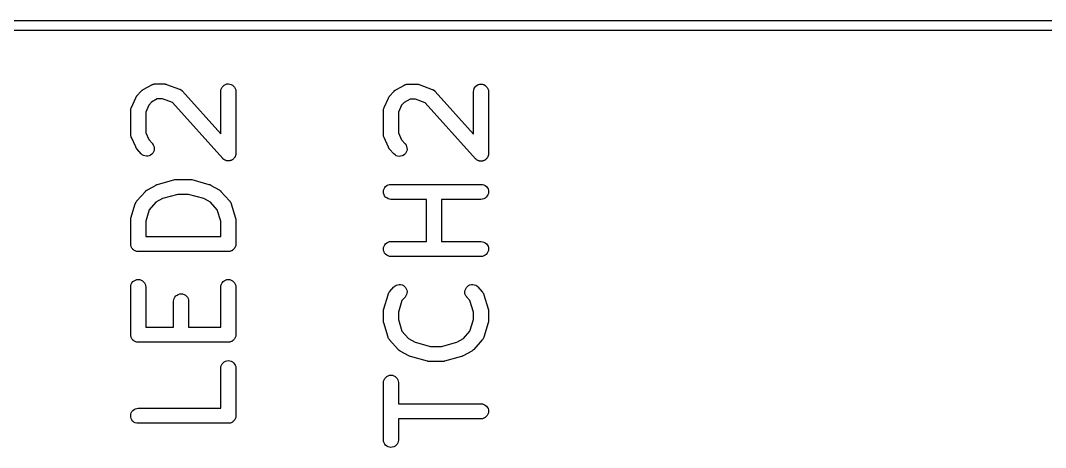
# Model space of a CAD drawing. Extents: x 195.1 to 235.6, y -143.1 to -103.
# Drawn here: x 205.38 to 215.62, y -107.21 to -102.95 of the extents above; entities that cross this region are included whole.
import ezdxf

# ---------------------------------------------------------------- set-up
doc = ezdxf.new("R2010")
doc.units = 0
doc.layers.add('BLACK', color=7, linetype='CONTINUOUS')

msp = doc.modelspace()

# ---------------------------------------------------------------- linework, layer by layer
at = {"layer": 'BLACK', "linetype": 'CONTINUOUS'}
for p, q in [((195.502, -102.95), (235.498, -102.95)), ((235.45, -103.05), (195.55, -103.05)), ((206.603, -103.642), (206.606, -103.639)), ((206.606, -103.639), (206.692, -103.592)), ((206.692, -103.592), (206.693, -103.591)), ((206.693, -103.591), (206.697, -103.59)), ((206.697, -103.59), (206.7, -103.588)), ((206.7, -103.588), (206.703, -103.587)), ((206.703, -103.587), (206.707, -103.585)), ((206.707, -103.585), (206.71, -103.585)), ((206.71, -103.585), (206.714, -103.584)), ((206.714, -103.584), (206.717, -103.583)), ((206.717, -103.583), (206.721, -103.583)), ((206.721, -103.583), (206.725, -103.583)), ((206.725, -103.583), (206.729, -103.582)), ((206.729, -103.582), (206.814, -103.582)), ((206.814, -103.582), (206.815, -103.582)), ((206.815, -103.582), (206.821, -103.583)), ((206.821, -103.583), (206.826, -103.583)), ((206.826, -103.583), (206.828, -103.584)), ((206.828, -103.584), (206.83, -103.584)), ((206.83, -103.584), (206.835, -103.585)), ((206.835, -103.585), (206.84, -103.587)), ((206.84, -103.587), (206.969, -103.634)), ((206.969, -103.634), (206.97, -103.635)), ((206.97, -103.635), (206.973, -103.636)), ((206.973, -103.636), (206.975, -103.637)), ((206.975, -103.637), (206.979, -103.639)), ((206.979, -103.639), (206.983, -103.641)), ((207.384, -103.642), (207.388, -103.628)), ((207.388, -103.628), (207.395, -103.615)), ((207.395, -103.615), (207.405, -103.604)), ((207.405, -103.604), (207.416, -103.594)), ((207.416, -103.594), (207.429, -103.588)), ((207.429, -103.588), (207.443, -103.583)), ((207.443, -103.583), (207.458, -103.582)), ((207.458, -103.582), (207.472, -103.584)), ((207.472, -103.584), (207.486, -103.588)), ((207.486, -103.588), (207.499, -103.595)), ((207.499, -103.595), (207.51, -103.604)), ((207.51, -103.604), (207.52, -103.616)), ((207.52, -103.616), (207.526, -103.629)), ((207.526, -103.629), (207.531, -103.643)), ((209.131, -103.642), (209.217, -103.594)), ((209.217, -103.594), (209.218, -103.593)), ((209.218, -103.593), (209.222, -103.592)), ((209.222, -103.592), (209.225, -103.59)), ((209.225, -103.59), (209.228, -103.589)), ((209.228, -103.589), (209.232, -103.588)), ((209.232, -103.588), (209.235, -103.587)), ((209.235, -103.587), (209.239, -103.586)), ((209.239, -103.586), (209.242, -103.586)), ((209.242, -103.586), (209.246, -103.585)), ((209.246, -103.585), (209.25, -103.585)), ((209.25, -103.585), (209.254, -103.585)), ((209.254, -103.585), (209.339, -103.585)), ((209.339, -103.585), (209.34, -103.585)), ((209.34, -103.585), (209.346, -103.585)), ((209.346, -103.585), (209.351, -103.585)), ((209.351, -103.585), (209.353, -103.586)), ((209.353, -103.586), (209.355, -103.586)), ((209.355, -103.586), (209.36, -103.588)), ((209.36, -103.588), (209.365, -103.589)), ((209.365, -103.589), (209.494, -103.637)), ((209.494, -103.637), (209.495, -103.637)), ((209.495, -103.637), (209.498, -103.639)), ((209.498, -103.639), (209.5, -103.64)), ((209.909, -103.644), (209.913, -103.63)), ((209.913, -103.63), (209.92, -103.617)), ((209.92, -103.617), (209.93, -103.606)), ((209.93, -103.606), (209.941, -103.597)), ((209.941, -103.597), (209.954, -103.59)), ((209.954, -103.59), (209.968, -103.586)), ((209.968, -103.586), (209.983, -103.585)), ((209.983, -103.585), (209.997, -103.586)), ((209.997, -103.586), (210.011, -103.59)), ((210.011, -103.59), (210.024, -103.597)), ((210.024, -103.597), (210.035, -103.607)), ((210.035, -103.607), (210.045, -103.618)), ((210.045, -103.618), (210.051, -103.631)), ((210.051, -103.631), (210.056, -103.645)), ((206.489, -103.817), (206.532, -103.722)), ((206.532, -103.721), (206.534, -103.717)), ((206.532, -103.722), (206.532, -103.721)), ((206.534, -103.717), (206.536, -103.714)), ((206.536, -103.714), (206.538, -103.711)), ((206.538, -103.711), (206.54, -103.708)), ((206.54, -103.708), (206.542, -103.705)), ((206.542, -103.705), (206.544, -103.702)), ((206.544, -103.702), (206.587, -103.655)), ((206.587, -103.655), (206.588, -103.654)), ((206.588, -103.654), (206.591, -103.651)), ((206.591, -103.651), (206.594, -103.648)), ((206.594, -103.648), (206.597, -103.646)), ((206.597, -103.646), (206.599, -103.644)), ((206.599, -103.644), (206.603, -103.642)), ((206.748, -103.732), (206.69, -103.764)), ((206.801, -103.732), (206.748, -103.732)), ((206.899, -103.769), (206.801, -103.732)), ((206.983, -103.641), (206.985, -103.643)), ((206.985, -103.643), (206.988, -103.645)), ((206.988, -103.645), (206.991, -103.648)), ((206.991, -103.648), (206.995, -103.65)), ((206.995, -103.65), (206.996, -103.653)), ((206.996, -103.653), (206.999, -103.655)), ((206.999, -103.655), (207.382, -104.081)), ((207.382, -103.656), (207.384, -103.642)), ((207.382, -103.657), (207.382, -103.656)), ((207.382, -104.081), (207.382, -103.657)), ((207.531, -103.643), (207.532, -103.657)), ((207.532, -103.657), (207.532, -104.276)), ((209.014, -103.819), (209.057, -103.724)), ((209.057, -103.723), (209.059, -103.72)), ((209.057, -103.724), (209.057, -103.723)), ((209.059, -103.72), (209.061, -103.716)), ((209.061, -103.716), (209.063, -103.713)), ((209.063, -103.713), (209.064, -103.71)), ((209.064, -103.71), (209.067, -103.708)), ((209.067, -103.708), (209.069, -103.705)), ((209.069, -103.705), (209.112, -103.657)), ((209.112, -103.657), (209.113, -103.656)), ((209.113, -103.656), (209.116, -103.653)), ((209.116, -103.653), (209.119, -103.65)), ((209.119, -103.65), (209.122, -103.648)), ((209.122, -103.648), (209.124, -103.646)), ((209.124, -103.646), (209.128, -103.644)), ((209.128, -103.644), (209.131, -103.642)), ((209.273, -103.735), (209.215, -103.767)), ((209.326, -103.735), (209.273, -103.735)), ((209.424, -103.771), (209.326, -103.735)), ((209.5, -103.64), (209.504, -103.642)), ((209.504, -103.642), (209.508, -103.644)), ((209.508, -103.644), (209.51, -103.646)), ((209.51, -103.646), (209.513, -103.647)), ((209.513, -103.647), (209.516, -103.65)), ((209.516, -103.65), (209.52, -103.653)), ((209.52, -103.653), (209.521, -103.655)), ((209.521, -103.655), (209.524, -103.657)), ((209.524, -103.657), (209.907, -104.083)), ((209.907, -103.658), (209.909, -103.644)), ((209.907, -103.66), (209.907, -103.658)), ((209.907, -104.083), (209.907, -103.66)), ((210.056, -103.645), (210.057, -103.66)), ((210.057, -103.66), (210.057, -104.279)), ((206.482, -103.845), (206.483, -103.839)), ((206.483, -103.839), (206.484, -103.832)), ((206.484, -103.831), (206.486, -103.824)), ((206.484, -103.832), (206.484, -103.831)), ((206.484, -103.831), (206.484, -103.831)), ((206.486, -103.824), (206.488, -103.818)), ((206.488, -103.818), (206.489, -103.817)), ((206.489, -103.817), (206.489, -103.817)), ((206.664, -103.794), (206.632, -103.864)), ((206.69, -103.764), (206.664, -103.794)), ((207.401, -104.326), (206.899, -103.769)), ((209.007, -103.848), (209.008, -103.841)), ((209.008, -103.841), (209.009, -103.834)), ((209.009, -103.833), (209.011, -103.827)), ((209.009, -103.834), (209.009, -103.833)), ((209.009, -103.834), (209.009, -103.834)), ((209.011, -103.827), (209.013, -103.82)), ((209.013, -103.82), (209.014, -103.82)), ((209.014, -103.82), (209.014, -103.819)), ((209.189, -103.796), (209.157, -103.866)), ((209.215, -103.767), (209.189, -103.796)), ((209.926, -104.329), (209.424, -103.771)), ((206.482, -103.846), (206.482, -103.845)), ((206.482, -103.847), (206.482, -103.846)), ((206.482, -103.848), (206.482, -103.847)), ((206.482, -104.086), (206.482, -103.848)), ((206.632, -103.864), (206.632, -104.07)), ((209.007, -103.849), (209.007, -103.848)), ((209.007, -103.848), (209.007, -103.848)), ((209.007, -103.85), (209.007, -103.849)), ((209.007, -104.088), (209.007, -103.85)), ((209.157, -103.866), (209.157, -104.072)), ((206.482, -104.087), (206.482, -104.086)), ((206.482, -104.086), (206.482, -104.086)), ((206.483, -104.094), (206.482, -104.087)), ((206.484, -104.1), (206.483, -104.094)), ((206.484, -104.101), (206.484, -104.1)), ((206.484, -104.102), (206.484, -104.101)), ((206.486, -104.108), (206.484, -104.102)), ((206.488, -104.114), (206.486, -104.108)), ((206.488, -104.115), (206.488, -104.114)), ((206.488, -104.116), (206.488, -104.115)), ((206.489, -104.116), (206.488, -104.116)), ((206.532, -104.212), (206.489, -104.116)), ((206.632, -104.07), (206.664, -104.139)), ((206.664, -104.139), (206.699, -104.178)), ((209.007, -104.089), (209.007, -104.088)), ((209.008, -104.096), (209.007, -104.089)), ((209.007, -104.089), (209.007, -104.089)), ((209.009, -104.103), (209.008, -104.096)), ((209.009, -104.104), (209.009, -104.103)), ((209.009, -104.103), (209.009, -104.103)), ((209.011, -104.11), (209.009, -104.104)), ((209.013, -104.117), (209.011, -104.11)), ((209.013, -104.118), (209.013, -104.117)), ((209.013, -104.117), (209.013, -104.117)), ((209.014, -104.119), (209.013, -104.118)), ((209.057, -104.214), (209.014, -104.119)), ((209.157, -104.072), (209.189, -104.142)), ((209.189, -104.142), (209.224, -104.181)), ((206.533, -104.215), (206.532, -104.212)), ((206.535, -104.218), (206.533, -104.215)), ((206.537, -104.221), (206.535, -104.218)), ((206.539, -104.224), (206.537, -104.221)), ((206.541, -104.227), (206.539, -104.224)), ((206.544, -104.23), (206.541, -104.227)), ((206.544, -104.231), (206.544, -104.23)), ((206.587, -104.279), (206.544, -104.231)), ((206.699, -104.178), (206.699, -104.179)), ((206.699, -104.179), (206.708, -104.191)), ((206.708, -104.191), (206.714, -104.204)), ((206.715, -104.248), (206.71, -104.261)), ((206.714, -104.204), (206.717, -104.219)), ((206.718, -104.233), (206.715, -104.248)), ((206.717, -104.219), (206.718, -104.233)), ((209.058, -104.217), (209.057, -104.214)), ((209.06, -104.221), (209.058, -104.217)), ((209.062, -104.224), (209.06, -104.221)), ((209.064, -104.227), (209.062, -104.224)), ((209.066, -104.23), (209.064, -104.227)), ((209.069, -104.233), (209.066, -104.23)), ((209.069, -104.234), (209.069, -104.233)), ((209.112, -104.281), (209.069, -104.234)), ((209.224, -104.181), (209.224, -104.182)), ((209.224, -104.182), (209.233, -104.193)), ((209.233, -104.193), (209.239, -104.207)), ((209.24, -104.25), (209.235, -104.264)), ((209.239, -104.207), (209.242, -104.221)), ((209.243, -104.236), (209.24, -104.25)), ((209.242, -104.221), (209.243, -104.236)), ((206.598, -104.289), (206.587, -104.279)), ((206.61, -104.296), (206.598, -104.289)), ((206.624, -104.301), (206.61, -104.296)), ((206.639, -104.303), (206.624, -104.301)), ((206.653, -104.303), (206.639, -104.303)), ((206.668, -104.299), (206.653, -104.303)), ((206.681, -104.293), (206.668, -104.299)), ((206.693, -104.285), (206.681, -104.293)), ((206.703, -104.274), (206.693, -104.285)), ((206.71, -104.261), (206.703, -104.274)), ((207.403, -104.328), (207.401, -104.326)), ((207.404, -104.329), (207.403, -104.328)), ((207.408, -104.333), (207.404, -104.329)), ((207.412, -104.336), (207.408, -104.333)), ((207.414, -104.337), (207.412, -104.336)), ((207.415, -104.338), (207.414, -104.337)), ((207.42, -104.341), (207.415, -104.338)), ((207.425, -104.344), (207.42, -104.341)), ((207.426, -104.344), (207.425, -104.344)), ((207.428, -104.345), (207.426, -104.344)), ((207.433, -104.347), (207.428, -104.345)), ((207.438, -104.349), (207.433, -104.347)), ((207.44, -104.349), (207.438, -104.349)), ((207.442, -104.35), (207.44, -104.349)), ((207.448, -104.35), (207.442, -104.35)), ((207.453, -104.351), (207.448, -104.35)), ((207.455, -104.351), (207.453, -104.351)), ((207.457, -104.351), (207.455, -104.351)), ((207.462, -104.351), (207.457, -104.351)), ((207.468, -104.35), (207.462, -104.351)), ((207.469, -104.35), (207.468, -104.35)), ((207.471, -104.35), (207.469, -104.35)), ((207.476, -104.348), (207.471, -104.35)), ((207.482, -104.347), (207.476, -104.348)), ((207.483, -104.346), (207.482, -104.347)), ((207.485, -104.346), (207.483, -104.346)), ((207.49, -104.343), (207.485, -104.346)), ((207.495, -104.341), (207.49, -104.343)), ((207.497, -104.34), (207.495, -104.341)), ((207.498, -104.339), (207.497, -104.34)), ((207.502, -104.336), (207.498, -104.339)), ((207.507, -104.332), (207.502, -104.336)), ((207.508, -104.331), (207.507, -104.332)), ((207.51, -104.33), (207.508, -104.331)), ((207.513, -104.326), (207.51, -104.33)), ((207.517, -104.322), (207.513, -104.326)), ((207.518, -104.32), (207.517, -104.322)), ((207.519, -104.319), (207.518, -104.32)), ((207.522, -104.314), (207.519, -104.319)), ((207.525, -104.309), (207.522, -104.314)), ((207.526, -104.306), (207.525, -104.307)), ((207.525, -104.307), (207.525, -104.309)), ((207.528, -104.3), (207.526, -104.306)), ((207.53, -104.295), (207.528, -104.3)), ((207.531, -104.292), (207.53, -104.294)), ((207.53, -104.294), (207.53, -104.295)), ((207.532, -104.281), (207.531, -104.286)), ((207.531, -104.286), (207.531, -104.292)), ((207.532, -104.276), (207.532, -104.277)), ((207.532, -104.277), (207.532, -104.279)), ((207.532, -104.279), (207.532, -104.281)), ((209.123, -104.291), (209.112, -104.281)), ((209.135, -104.299), (209.123, -104.291)), ((209.149, -104.304), (209.135, -104.299)), ((209.164, -104.306), (209.149, -104.304)), ((209.178, -104.305), (209.164, -104.306)), ((209.193, -104.302), (209.178, -104.305)), ((209.206, -104.296), (209.193, -104.302)), ((209.218, -104.287), (209.206, -104.296)), ((209.228, -104.276), (209.218, -104.287)), ((209.235, -104.264), (209.228, -104.276)), ((209.928, -104.33), (209.926, -104.329)), ((209.929, -104.331), (209.928, -104.33)), ((209.933, -104.335), (209.929, -104.331)), ((209.937, -104.339), (209.933, -104.335)), ((209.939, -104.34), (209.937, -104.339)), ((209.94, -104.341), (209.939, -104.34)), ((209.945, -104.343), (209.94, -104.341)), ((209.95, -104.346), (209.945, -104.343)), ((209.951, -104.347), (209.95, -104.346)), ((209.953, -104.348), (209.951, -104.347)), ((209.958, -104.349), (209.953, -104.348)), ((209.963, -104.351), (209.958, -104.349)), ((209.965, -104.351), (209.963, -104.351)), ((209.967, -104.352), (209.965, -104.351)), ((209.973, -104.353), (209.967, -104.352)), ((209.978, -104.353), (209.973, -104.353)), ((209.98, -104.353), (209.978, -104.353)), ((209.982, -104.354), (209.98, -104.353)), ((209.987, -104.353), (209.982, -104.354)), ((209.993, -104.353), (209.987, -104.353)), ((209.994, -104.352), (209.993, -104.353)), ((209.996, -104.352), (209.994, -104.352)), ((210.001, -104.351), (209.996, -104.352)), ((210.007, -104.349), (210.001, -104.351)), ((210.008, -104.349), (210.007, -104.349)), ((210.01, -104.348), (210.008, -104.349)), ((210.015, -104.346), (210.01, -104.348)), ((210.02, -104.343), (210.015, -104.346)), ((210.022, -104.342), (210.02, -104.343)), ((210.023, -104.341), (210.022, -104.342)), ((210.027, -104.338), (210.023, -104.341)), ((210.032, -104.335), (210.027, -104.338)), ((210.033, -104.333), (210.032, -104.335)), ((210.035, -104.332), (210.033, -104.333)), ((210.038, -104.328), (210.035, -104.332)), ((210.042, -104.324), (210.038, -104.328)), ((210.043, -104.322), (210.042, -104.324)), ((210.044, -104.321), (210.043, -104.322)), ((210.047, -104.316), (210.044, -104.321)), ((210.05, -104.311), (210.047, -104.316)), ((210.051, -104.308), (210.05, -104.31)), ((210.05, -104.31), (210.05, -104.311)), ((210.053, -104.303), (210.051, -104.308)), ((210.055, -104.298), (210.053, -104.303)), ((210.056, -104.294), (210.055, -104.296)), ((210.055, -104.296), (210.055, -104.298)), ((210.057, -104.283), (210.056, -104.289)), ((210.056, -104.289), (210.056, -104.294)), ((210.057, -104.279), (210.057, -104.28)), ((210.057, -104.28), (210.057, -104.281)), ((210.057, -104.281), (210.057, -104.283)), ((206.751, -104.585), (206.923, -104.537)), ((206.923, -104.537), (206.924, -104.537)), ((206.924, -104.537), (206.926, -104.537)), ((206.926, -104.537), (206.928, -104.536)), ((206.928, -104.536), (206.933, -104.535)), ((206.933, -104.535), (206.938, -104.535)), ((206.938, -104.535), (206.941, -104.535)), ((206.941, -104.535), (206.943, -104.535)), ((206.943, -104.535), (207.071, -104.535)), ((207.071, -104.535), (207.072, -104.535)), ((207.072, -104.535), (207.075, -104.535)), ((207.075, -104.535), (207.077, -104.535)), ((207.077, -104.535), (207.082, -104.536)), ((207.082, -104.536), (207.087, -104.536)), ((207.087, -104.536), (207.089, -104.537)), ((207.089, -104.537), (207.092, -104.537)), ((207.092, -104.537), (207.263, -104.585)), ((206.544, -104.75), (206.63, -104.655)), ((206.63, -104.655), (206.631, -104.654)), ((206.631, -104.654), (206.634, -104.651)), ((206.634, -104.651), (206.637, -104.648)), ((206.637, -104.648), (206.64, -104.646)), ((206.64, -104.646), (206.642, -104.644)), ((206.642, -104.644), (206.646, -104.642)), ((206.646, -104.642), (206.649, -104.639)), ((206.649, -104.639), (206.735, -104.592)), ((206.735, -104.592), (206.736, -104.591)), ((206.736, -104.591), (206.737, -104.591)), ((206.737, -104.591), (206.738, -104.59)), ((206.738, -104.59), (206.744, -104.588)), ((206.744, -104.588), (206.749, -104.585)), ((206.749, -104.585), (206.75, -104.585)), ((206.75, -104.585), (206.751, -104.585)), ((207.263, -104.585), (207.264, -104.585)), ((207.264, -104.585), (207.265, -104.586)), ((207.265, -104.586), (207.266, -104.586)), ((207.266, -104.586), (207.272, -104.588)), ((207.272, -104.588), (207.278, -104.591)), ((207.278, -104.591), (207.278, -104.591)), ((207.278, -104.591), (207.279, -104.592)), ((207.279, -104.592), (207.365, -104.639)), ((207.365, -104.639), (207.366, -104.64)), ((207.366, -104.64), (207.37, -104.642)), ((207.37, -104.642), (207.374, -104.645)), ((207.374, -104.645), (207.376, -104.647)), ((207.376, -104.647), (207.378, -104.648)), ((207.378, -104.648), (207.381, -104.652)), ((207.381, -104.652), (207.384, -104.655)), ((207.384, -104.655), (207.47, -104.75)), ((209.007, -104.659), (209.009, -104.644)), ((209.008, -104.674), (209.007, -104.659)), ((209.009, -104.644), (209.013, -104.63)), ((209.013, -104.63), (209.02, -104.618)), ((209.02, -104.618), (209.029, -104.606)), ((209.029, -104.606), (209.041, -104.597)), ((209.041, -104.597), (209.054, -104.59)), ((209.054, -104.59), (209.068, -104.586)), ((209.068, -104.586), (209.082, -104.585)), ((209.082, -104.585), (209.982, -104.585)), ((209.982, -104.585), (209.983, -104.585)), ((209.983, -104.585), (209.998, -104.586)), ((209.998, -104.586), (210.012, -104.591)), ((210.012, -104.591), (210.025, -104.598)), ((210.025, -104.598), (210.036, -104.607)), ((210.036, -104.607), (210.045, -104.618)), ((210.045, -104.618), (210.052, -104.631)), ((210.052, -104.631), (210.056, -104.645)), ((210.056, -104.645), (210.057, -104.66)), ((210.057, -104.66), (210.056, -104.675)), ((206.532, -104.769), (206.534, -104.764)), ((206.534, -104.764), (206.535, -104.763)), ((206.535, -104.763), (206.536, -104.762)), ((206.536, -104.762), (206.539, -104.757)), ((206.539, -104.757), (206.542, -104.752)), ((206.542, -104.752), (206.543, -104.751)), ((206.543, -104.751), (206.544, -104.75)), ((206.733, -104.764), (206.667, -104.838)), ((206.8, -104.727), (206.733, -104.764)), ((206.953, -104.685), (206.8, -104.727)), ((207.061, -104.685), (206.953, -104.685)), ((207.214, -104.727), (207.061, -104.685)), ((207.281, -104.764), (207.214, -104.727)), ((207.347, -104.838), (207.281, -104.764)), ((207.47, -104.75), (207.471, -104.751)), ((207.471, -104.751), (207.472, -104.752)), ((207.472, -104.752), (207.472, -104.753)), ((207.472, -104.753), (207.476, -104.758)), ((207.476, -104.758), (207.479, -104.763)), ((207.479, -104.763), (207.48, -104.764)), ((207.48, -104.764), (207.481, -104.765)), ((207.481, -104.765), (207.483, -104.77)), ((209.013, -104.688), (209.008, -104.674)), ((209.019, -104.701), (209.013, -104.688)), ((209.029, -104.712), (209.019, -104.701)), ((209.04, -104.721), (209.029, -104.712)), ((209.053, -104.728), (209.04, -104.721)), ((209.067, -104.733), (209.053, -104.728)), ((209.081, -104.735), (209.067, -104.733)), ((209.082, -104.735), (209.081, -104.735)), ((209.436, -104.735), (209.082, -104.735)), ((209.436, -105.156), (209.436, -104.735)), ((209.982, -104.735), (209.586, -104.735)), ((209.586, -104.735), (209.586, -105.156)), ((209.997, -104.733), (209.982, -104.735)), ((210.011, -104.729), (209.997, -104.733)), ((210.024, -104.722), (210.011, -104.729)), ((210.035, -104.713), (210.024, -104.722)), ((210.044, -104.701), (210.035, -104.713)), ((210.051, -104.689), (210.044, -104.701)), ((210.056, -104.675), (210.051, -104.689)), ((206.485, -104.921), (206.528, -104.778)), ((206.528, -104.777), (206.529, -104.776)), ((206.528, -104.778), (206.528, -104.777)), ((206.529, -104.775), (206.532, -104.769)), ((206.529, -104.776), (206.529, -104.775)), ((206.667, -104.838), (206.632, -104.954)), ((207.382, -104.954), (207.347, -104.838)), ((207.483, -104.77), (207.485, -104.776)), ((207.485, -104.776), (207.486, -104.777)), ((207.486, -104.777), (207.486, -104.778)), ((207.486, -104.778), (207.529, -104.921)), ((206.482, -104.936), (206.483, -104.931)), ((206.482, -104.939), (206.482, -104.936)), ((206.482, -104.942), (206.482, -104.939)), ((206.482, -104.943), (206.482, -104.942)), ((206.482, -105.181), (206.482, -104.943)), ((206.483, -104.931), (206.484, -104.927)), ((206.484, -104.927), (206.485, -104.924)), ((206.485, -104.924), (206.485, -104.921)), ((206.632, -104.954), (206.632, -105.106)), ((207.382, -105.106), (207.382, -104.954)), ((207.529, -104.921), (207.529, -104.922)), ((207.529, -104.922), (207.53, -104.925)), ((207.53, -104.925), (207.531, -104.928)), ((207.531, -104.928), (207.531, -104.933)), ((207.531, -104.933), (207.532, -104.937)), ((207.532, -104.937), (207.532, -104.94)), ((207.532, -104.94), (207.532, -104.943)), ((207.532, -104.943), (207.532, -105.181)), ((206.632, -105.106), (207.382, -105.106)), ((209.029, -105.178), (209.041, -105.168)), ((209.041, -105.168), (209.054, -105.162)), ((209.054, -105.162), (209.068, -105.157)), ((209.068, -105.157), (209.082, -105.156)), ((209.082, -105.156), (209.436, -105.156)), ((209.586, -105.156), (209.982, -105.156)), ((209.982, -105.156), (209.983, -105.156)), ((209.983, -105.156), (209.998, -105.158)), ((209.998, -105.158), (210.012, -105.162)), ((210.012, -105.162), (210.025, -105.169)), ((210.025, -105.169), (210.036, -105.178)), ((206.483, -105.188), (206.482, -105.181)), ((206.483, -105.195), (206.483, -105.188)), ((206.484, -105.195), (206.483, -105.195)), ((206.484, -105.196), (206.484, -105.195)), ((206.486, -105.202), (206.484, -105.196)), ((206.488, -105.209), (206.486, -105.202)), ((206.488, -105.21), (206.488, -105.209)), ((206.488, -105.209), (206.488, -105.209)), ((206.491, -105.216), (206.488, -105.21)), ((206.494, -105.222), (206.491, -105.216)), ((206.495, -105.222), (206.494, -105.222)), ((206.499, -105.228), (206.495, -105.222)), ((206.495, -105.222), (206.495, -105.222)), ((206.504, -105.233), (206.499, -105.228)), ((206.504, -105.234), (206.504, -105.233)), ((206.509, -105.238), (206.504, -105.234)), ((206.504, -105.234), (206.504, -105.234)), ((206.515, -105.243), (206.509, -105.238)), ((206.521, -105.246), (206.515, -105.243)), ((206.515, -105.243), (206.515, -105.243)), ((206.515, -105.243), (206.515, -105.243)), ((206.528, -105.25), (206.521, -105.246)), ((206.535, -105.252), (206.528, -105.25)), ((206.528, -105.25), (206.528, -105.25)), ((206.528, -105.25), (206.528, -105.25)), ((206.542, -105.254), (206.535, -105.252)), ((206.549, -105.255), (206.542, -105.254)), ((206.542, -105.254), (206.542, -105.254)), ((206.542, -105.254), (206.542, -105.254)), ((206.556, -105.256), (206.549, -105.255)), ((206.557, -105.256), (206.556, -105.256)), ((207.457, -105.256), (206.557, -105.256)), ((206.557, -105.256), (206.557, -105.256)), ((206.557, -105.256), (206.557, -105.256)), ((206.557, -105.256), (206.557, -105.256)), ((207.464, -105.255), (207.457, -105.256)), ((207.471, -105.255), (207.464, -105.255)), ((207.472, -105.255), (207.471, -105.255)), ((207.471, -105.255), (207.471, -105.255)), ((207.478, -105.252), (207.472, -105.255)), ((207.485, -105.25), (207.478, -105.252)), ((207.486, -105.25), (207.485, -105.25)), ((207.485, -105.25), (207.485, -105.25)), ((207.492, -105.247), (207.486, -105.25)), ((207.498, -105.244), (207.492, -105.247)), ((207.499, -105.243), (207.498, -105.244)), ((207.498, -105.244), (207.498, -105.244)), ((207.504, -105.239), (207.499, -105.243)), ((207.51, -105.235), (207.504, -105.239)), ((207.514, -105.229), (207.51, -105.234)), ((207.51, -105.234), (207.51, -105.234)), ((207.51, -105.234), (207.51, -105.235)), ((207.519, -105.223), (207.514, -105.229)), ((207.523, -105.217), (207.519, -105.223)), ((207.519, -105.223), (207.519, -105.223)), ((207.519, -105.223), (207.519, -105.223)), ((207.526, -105.21), (207.523, -105.217)), ((207.528, -105.203), (207.526, -105.21)), ((207.526, -105.21), (207.526, -105.21)), ((207.526, -105.21), (207.526, -105.21)), ((207.531, -105.197), (207.528, -105.203)), ((207.532, -105.182), (207.531, -105.189)), ((207.531, -105.189), (207.531, -105.196)), ((207.531, -105.196), (207.531, -105.196)), ((207.531, -105.196), (207.531, -105.197)), ((207.532, -105.181), (207.532, -105.181)), ((207.532, -105.181), (207.532, -105.181)), ((207.532, -105.181), (207.532, -105.181)), ((207.532, -105.181), (207.532, -105.182)), ((209.007, -105.23), (209.009, -105.216)), ((209.008, -105.245), (209.007, -105.23)), ((209.013, -105.259), (209.008, -105.245)), ((209.009, -105.216), (209.013, -105.202)), ((209.013, -105.202), (209.02, -105.189)), ((209.019, -105.272), (209.013, -105.259)), ((209.029, -105.283), (209.019, -105.272)), ((209.02, -105.189), (209.029, -105.178)), ((210.044, -105.273), (210.035, -105.284)), ((210.036, -105.178), (210.045, -105.19)), ((210.051, -105.26), (210.044, -105.273)), ((210.045, -105.19), (210.052, -105.203)), ((210.056, -105.246), (210.051, -105.26)), ((210.052, -105.203), (210.056, -105.217)), ((210.056, -105.217), (210.057, -105.231)), ((210.057, -105.231), (210.056, -105.246)), ((209.04, -105.293), (209.029, -105.283)), ((209.053, -105.3), (209.04, -105.293)), ((209.067, -105.304), (209.053, -105.3)), ((209.081, -105.306), (209.067, -105.304)), ((209.082, -105.306), (209.081, -105.306)), ((209.982, -105.306), (209.082, -105.306)), ((209.997, -105.305), (209.982, -105.306)), ((210.011, -105.3), (209.997, -105.305)), ((210.024, -105.293), (210.011, -105.3)), ((210.035, -105.284), (210.024, -105.293)), ((206.484, -105.594), (206.488, -105.58)), ((206.488, -105.58), (206.495, -105.567)), ((206.495, -105.567), (206.505, -105.556)), ((206.505, -105.556), (206.516, -105.547)), ((206.516, -105.547), (206.529, -105.54)), ((206.529, -105.54), (206.543, -105.536)), ((206.543, -105.536), (206.558, -105.535)), ((206.558, -105.535), (206.572, -105.536)), ((206.572, -105.536), (206.586, -105.54)), ((206.586, -105.54), (206.599, -105.547)), ((206.599, -105.547), (206.61, -105.557)), ((206.61, -105.557), (206.62, -105.568)), ((206.62, -105.568), (206.626, -105.581)), ((206.626, -105.581), (206.631, -105.595)), ((207.384, -105.594), (207.388, -105.58)), ((207.388, -105.58), (207.395, -105.567)), ((207.395, -105.567), (207.405, -105.556)), ((207.405, -105.556), (207.416, -105.547)), ((207.416, -105.547), (207.429, -105.54)), ((207.429, -105.54), (207.443, -105.536)), ((207.443, -105.536), (207.458, -105.535)), ((207.458, -105.535), (207.472, -105.536)), ((207.472, -105.536), (207.486, -105.54)), ((207.486, -105.54), (207.499, -105.547)), ((207.499, -105.547), (207.51, -105.557)), ((207.51, -105.557), (207.52, -105.568)), ((207.52, -105.568), (207.526, -105.581)), ((207.526, -105.581), (207.531, -105.595)), ((209.15, -105.587), (209.165, -105.585)), ((209.165, -105.585), (209.179, -105.585)), ((209.179, -105.585), (209.193, -105.589)), ((209.872, -105.589), (209.886, -105.585)), ((209.886, -105.585), (209.901, -105.585)), ((209.901, -105.585), (209.915, -105.587)), ((206.482, -105.608), (206.484, -105.594)), ((206.482, -105.61), (206.482, -105.608)), ((206.482, -106.086), (206.482, -105.61)), ((206.631, -105.595), (206.632, -105.61)), ((206.632, -105.61), (206.632, -106.011)), ((206.945, -105.69), (206.958, -105.683)), ((206.958, -105.683), (206.972, -105.679)), ((206.972, -105.679), (206.986, -105.677)), ((206.986, -105.677), (207.001, -105.679)), ((207.001, -105.679), (207.015, -105.683)), ((207.015, -105.683), (207.028, -105.69)), ((207.382, -105.608), (207.384, -105.594)), ((207.382, -105.61), (207.382, -105.608)), ((207.382, -106.011), (207.382, -105.61)), ((207.531, -105.595), (207.532, -105.61)), ((207.532, -105.61), (207.532, -106.086)), ((209.01, -105.828), (209.053, -105.686)), ((209.053, -105.685), (209.054, -105.683)), ((209.053, -105.686), (209.053, -105.685)), ((209.054, -105.682), (209.057, -105.677)), ((209.054, -105.683), (209.054, -105.682)), ((209.057, -105.677), (209.059, -105.671)), ((209.059, -105.671), (209.06, -105.67)), ((209.06, -105.67), (209.061, -105.669)), ((209.061, -105.669), (209.064, -105.664)), ((209.064, -105.664), (209.067, -105.659)), ((209.067, -105.659), (209.068, -105.658)), ((209.068, -105.658), (209.069, -105.657)), ((209.069, -105.657), (209.112, -105.609)), ((209.112, -105.609), (209.113, -105.609)), ((209.113, -105.609), (209.124, -105.599)), ((209.124, -105.599), (209.136, -105.591)), ((209.136, -105.591), (209.15, -105.587)), ((209.193, -105.589), (209.207, -105.595)), ((209.207, -105.595), (209.218, -105.604)), ((209.218, -105.604), (209.228, -105.615)), ((209.228, -105.615), (209.236, -105.628)), ((209.239, -105.685), (209.232, -105.698)), ((209.236, -105.628), (209.241, -105.641)), ((209.242, -105.67), (209.239, -105.685)), ((209.241, -105.641), (209.243, -105.656)), ((209.243, -105.656), (209.242, -105.67)), ((209.822, -105.655), (209.824, -105.64)), ((209.822, -105.669), (209.822, -105.655)), ((209.825, -105.684), (209.822, -105.669)), ((209.824, -105.64), (209.829, -105.627)), ((209.831, -105.697), (209.825, -105.684)), ((209.829, -105.627), (209.837, -105.614)), ((209.837, -105.614), (209.847, -105.603)), ((209.847, -105.603), (209.858, -105.595)), ((209.858, -105.595), (209.872, -105.589)), ((209.915, -105.587), (209.929, -105.592)), ((209.929, -105.592), (209.941, -105.599)), ((209.941, -105.599), (209.952, -105.609)), ((209.952, -105.609), (209.995, -105.657)), ((209.995, -105.657), (209.996, -105.658)), ((209.996, -105.658), (209.997, -105.659)), ((209.997, -105.659), (209.997, -105.66)), ((209.997, -105.66), (210.001, -105.665)), ((210.001, -105.665), (210.004, -105.67)), ((210.004, -105.67), (210.005, -105.671)), ((210.005, -105.671), (210.006, -105.672)), ((210.006, -105.672), (210.008, -105.678)), ((210.008, -105.678), (210.01, -105.683)), ((210.01, -105.683), (210.011, -105.684)), ((210.011, -105.684), (210.011, -105.686)), ((210.011, -105.686), (210.054, -105.828)), ((206.911, -105.751), (206.912, -105.737)), ((206.911, -105.752), (206.911, -105.751)), ((206.911, -106.011), (206.911, -105.752)), ((206.912, -105.737), (206.917, -105.723)), ((206.917, -105.723), (206.924, -105.71)), ((206.924, -105.71), (206.933, -105.699)), ((206.933, -105.699), (206.945, -105.69)), ((207.028, -105.69), (207.039, -105.7)), ((207.039, -105.7), (207.048, -105.711)), ((207.048, -105.711), (207.055, -105.724)), ((207.055, -105.724), (207.059, -105.738)), ((207.059, -105.738), (207.061, -105.752)), ((207.061, -105.752), (207.061, -106.011)), ((209.192, -105.745), (209.157, -105.861)), ((209.224, -105.71), (209.192, -105.745)), ((209.232, -105.698), (209.224, -105.71)), ((209.84, -105.709), (209.831, -105.697)), ((209.841, -105.71), (209.84, -105.709)), ((209.872, -105.745), (209.841, -105.71)), ((209.907, -105.861), (209.872, -105.745)), ((209.007, -105.843), (209.008, -105.839)), ((209.007, -105.846), (209.007, -105.843)), ((209.007, -105.849), (209.007, -105.846)), ((209.007, -105.85), (209.007, -105.849)), ((209.007, -105.945), (209.007, -105.85)), ((209.008, -105.839), (209.009, -105.834)), ((209.009, -105.834), (209.01, -105.831)), ((209.01, -105.831), (209.01, -105.828)), ((209.157, -105.861), (209.157, -105.934)), ((209.907, -105.934), (209.907, -105.861)), ((210.054, -105.828), (210.054, -105.829)), ((210.054, -105.829), (210.055, -105.832)), ((210.055, -105.832), (210.056, -105.835)), ((210.056, -105.835), (210.056, -105.84)), ((210.056, -105.84), (210.057, -105.844)), ((210.057, -105.844), (210.057, -105.847)), ((210.057, -105.847), (210.057, -105.85)), ((210.057, -105.85), (210.057, -105.945)), ((209.007, -105.948), (209.007, -105.945)), ((209.007, -105.951), (209.007, -105.948)), ((209.008, -105.956), (209.007, -105.951)), ((209.009, -105.96), (209.008, -105.956)), ((209.009, -105.963), (209.009, -105.96)), ((209.01, -105.966), (209.009, -105.963)), ((209.01, -105.967), (209.01, -105.966)), ((209.053, -106.11), (209.01, -105.967)), ((209.157, -105.934), (209.192, -106.05)), ((209.872, -106.05), (209.907, -105.934)), ((210.054, -105.967), (210.011, -106.11)), ((210.055, -105.964), (210.054, -105.967)), ((210.056, -105.961), (210.055, -105.964)), ((210.057, -105.952), (210.056, -105.957)), ((210.056, -105.957), (210.056, -105.961)), ((210.057, -105.945), (210.057, -105.946)), ((210.057, -105.946), (210.057, -105.949)), ((210.057, -105.949), (210.057, -105.952)), ((206.483, -106.093), (206.482, -106.086)), ((206.483, -106.1), (206.483, -106.093)), ((206.632, -106.011), (206.911, -106.011)), ((207.061, -106.011), (207.382, -106.011)), ((207.532, -106.087), (207.531, -106.094)), ((207.531, -106.094), (207.531, -106.101)), ((207.532, -106.086), (207.532, -106.086)), ((207.532, -106.086), (207.532, -106.086)), ((207.532, -106.086), (207.532, -106.086)), ((207.532, -106.086), (207.532, -106.087)), ((209.192, -106.05), (209.258, -106.124)), ((209.806, -106.124), (209.872, -106.05)), ((206.484, -106.1), (206.483, -106.1)), ((206.486, -106.107), (206.484, -106.1)), ((206.484, -106.1), (206.484, -106.1)), ((206.488, -106.114), (206.486, -106.107)), ((206.491, -106.121), (206.488, -106.114)), ((206.488, -106.114), (206.488, -106.114)), ((206.488, -106.114), (206.488, -106.114)), ((206.494, -106.127), (206.491, -106.121)), ((206.495, -106.127), (206.494, -106.127)), ((206.499, -106.133), (206.495, -106.127)), ((206.495, -106.127), (206.495, -106.127)), ((206.504, -106.138), (206.499, -106.133)), ((206.504, -106.139), (206.504, -106.138)), ((206.504, -106.138), (206.504, -106.138)), ((206.509, -106.143), (206.504, -106.139)), ((206.515, -106.148), (206.509, -106.143)), ((206.521, -106.151), (206.515, -106.148)), ((206.515, -106.148), (206.515, -106.148)), ((206.515, -106.148), (206.515, -106.148)), ((206.528, -106.155), (206.521, -106.151)), ((206.535, -106.157), (206.528, -106.155)), ((206.528, -106.155), (206.528, -106.155)), ((206.528, -106.155), (206.528, -106.155)), ((206.542, -106.159), (206.535, -106.157)), ((206.549, -106.16), (206.542, -106.159)), ((206.542, -106.159), (206.542, -106.159)), ((206.542, -106.159), (206.542, -106.159)), ((206.556, -106.161), (206.549, -106.16)), ((206.557, -106.161), (206.556, -106.161)), ((207.457, -106.161), (206.557, -106.161)), ((206.557, -106.161), (206.557, -106.161)), ((206.557, -106.161), (206.557, -106.161)), ((206.557, -106.161), (206.557, -106.161)), ((207.464, -106.16), (207.457, -106.161)), ((207.471, -106.159), (207.464, -106.16)), ((207.472, -106.159), (207.471, -106.159)), ((207.471, -106.159), (207.471, -106.159)), ((207.478, -106.157), (207.472, -106.159)), ((207.485, -106.155), (207.478, -106.157)), ((207.486, -106.155), (207.485, -106.155)), ((207.485, -106.155), (207.485, -106.155)), ((207.492, -106.152), (207.486, -106.155)), ((207.498, -106.148), (207.492, -106.152)), ((207.499, -106.148), (207.498, -106.148)), ((207.498, -106.148), (207.498, -106.148)), ((207.504, -106.144), (207.499, -106.148)), ((207.51, -106.139), (207.504, -106.144)), ((207.514, -106.134), (207.51, -106.139)), ((207.51, -106.139), (207.51, -106.139)), ((207.51, -106.139), (207.51, -106.139)), ((207.519, -106.128), (207.514, -106.134)), ((207.523, -106.121), (207.519, -106.128)), ((207.519, -106.128), (207.519, -106.128)), ((207.519, -106.128), (207.519, -106.128)), ((207.526, -106.115), (207.523, -106.121)), ((207.528, -106.108), (207.526, -106.115)), ((207.526, -106.115), (207.526, -106.115)), ((207.526, -106.115), (207.526, -106.115)), ((207.531, -106.101), (207.528, -106.108)), ((207.531, -106.101), (207.531, -106.101)), ((207.531, -106.101), (207.531, -106.101)), ((209.054, -106.111), (209.053, -106.11)), ((209.054, -106.112), (209.054, -106.111)), ((209.056, -106.118), (209.054, -106.112)), ((209.059, -106.123), (209.056, -106.118)), ((209.059, -106.124), (209.059, -106.123)), ((209.06, -106.126), (209.059, -106.124)), ((209.064, -106.13), (209.06, -106.126)), ((209.067, -106.135), (209.064, -106.13)), ((209.068, -106.136), (209.067, -106.135)), ((209.069, -106.137), (209.068, -106.136)), ((209.069, -106.138), (209.069, -106.137)), ((209.155, -106.234), (209.069, -106.138)), ((209.258, -106.124), (209.325, -106.161)), ((209.325, -106.161), (209.478, -106.204)), ((209.586, -106.204), (209.739, -106.161)), ((209.739, -106.161), (209.806, -106.124)), ((209.995, -106.138), (209.909, -106.234)), ((209.996, -106.137), (209.995, -106.138)), ((209.997, -106.136), (209.996, -106.137)), ((210, -106.131), (209.997, -106.136)), ((210.004, -106.126), (210, -106.131)), ((210.005, -106.124), (210.004, -106.125)), ((210.004, -106.125), (210.004, -106.126)), ((210.007, -106.119), (210.005, -106.124)), ((210.01, -106.113), (210.007, -106.119)), ((210.011, -106.111), (210.01, -106.112)), ((210.01, -106.112), (210.01, -106.113)), ((210.011, -106.11), (210.011, -106.111)), ((209.158, -106.237), (209.155, -106.234)), ((209.161, -106.24), (209.158, -106.237)), ((209.164, -106.241), (209.161, -106.24)), ((209.166, -106.243), (209.164, -106.241)), ((209.17, -106.246), (209.166, -106.243)), ((209.173, -106.248), (209.17, -106.246)), ((209.174, -106.249), (209.173, -106.248)), ((209.26, -106.297), (209.174, -106.249)), ((209.261, -106.297), (209.26, -106.297)), ((209.262, -106.297), (209.261, -106.297)), ((209.268, -106.3), (209.262, -106.297)), ((209.273, -106.302), (209.268, -106.3)), ((209.274, -106.303), (209.273, -106.302)), ((209.478, -106.204), (209.586, -106.204)), ((209.796, -106.3), (209.79, -106.303)), ((209.802, -106.298), (209.796, -106.3)), ((209.803, -106.297), (209.802, -106.297)), ((209.802, -106.297), (209.802, -106.298)), ((209.804, -106.297), (209.803, -106.297)), ((209.89, -106.249), (209.804, -106.297)), ((209.894, -106.246), (209.89, -106.249)), ((209.898, -106.244), (209.894, -106.246)), ((209.9, -106.242), (209.898, -106.244)), ((209.902, -106.241), (209.9, -106.242)), ((209.905, -106.237), (209.902, -106.241)), ((209.909, -106.234), (209.905, -106.237)), ((209.909, -106.234), (209.909, -106.234)), ((207.382, -106.418), (207.384, -106.403)), ((207.384, -106.403), (207.388, -106.39)), ((207.388, -106.39), (207.395, -106.377)), ((207.395, -106.377), (207.405, -106.365)), ((207.405, -106.365), (207.416, -106.356)), ((207.416, -106.356), (207.429, -106.35)), ((207.429, -106.35), (207.443, -106.345)), ((207.443, -106.345), (207.458, -106.344)), ((207.458, -106.344), (207.472, -106.346)), ((207.472, -106.346), (207.486, -106.35)), ((207.486, -106.35), (207.499, -106.357)), ((207.499, -106.357), (207.51, -106.366)), ((207.51, -106.366), (207.52, -106.378)), ((207.52, -106.378), (207.526, -106.39)), ((207.526, -106.39), (207.531, -106.404)), ((207.531, -106.404), (207.532, -106.419)), ((209.275, -106.303), (209.274, -106.303)), ((209.276, -106.303), (209.275, -106.303)), ((209.448, -106.351), (209.276, -106.303)), ((209.45, -106.351), (209.448, -106.351)), ((209.452, -106.352), (209.45, -106.351)), ((209.457, -106.352), (209.452, -106.352)), ((209.462, -106.353), (209.457, -106.352)), ((209.465, -106.353), (209.462, -106.353)), ((209.467, -106.354), (209.465, -106.353)), ((209.468, -106.354), (209.467, -106.354)), ((209.596, -106.354), (209.468, -106.354)), ((209.599, -106.353), (209.596, -106.354)), ((209.601, -106.353), (209.599, -106.353)), ((209.606, -106.353), (209.601, -106.353)), ((209.611, -106.352), (209.606, -106.353)), ((209.613, -106.351), (209.611, -106.352)), ((209.615, -106.351), (209.613, -106.351)), ((209.617, -106.351), (209.615, -106.351)), ((209.788, -106.303), (209.617, -106.351)), ((209.789, -106.303), (209.788, -106.303)), ((209.79, -106.303), (209.789, -106.303)), ((207.382, -106.419), (207.382, -106.418)), ((207.382, -106.82), (207.382, -106.419)), ((207.532, -106.419), (207.532, -106.895)), ((209.03, -106.511), (209.041, -106.502)), ((209.041, -106.502), (209.054, -106.495)), ((209.054, -106.495), (209.068, -106.491)), ((209.068, -106.491), (209.083, -106.489)), ((209.083, -106.489), (209.097, -106.491)), ((209.097, -106.491), (209.111, -106.495)), ((209.111, -106.495), (209.124, -106.502)), ((209.124, -106.502), (209.135, -106.511)), ((209.007, -106.563), (209.009, -106.549)), ((209.007, -106.564), (209.007, -106.563)), ((209.007, -107.136), (209.007, -106.564)), ((209.009, -106.549), (209.013, -106.535)), ((209.013, -106.535), (209.02, -106.522)), ((209.02, -106.522), (209.03, -106.511)), ((209.135, -106.511), (209.145, -106.523)), ((209.145, -106.523), (209.151, -106.536)), ((209.151, -106.536), (209.156, -106.55)), ((209.156, -106.55), (209.157, -106.564)), ((209.157, -106.564), (209.157, -106.775)), ((209.157, -106.775), (209.982, -106.775)), ((209.982, -106.775), (209.983, -106.775)), ((209.983, -106.775), (209.998, -106.777)), ((209.998, -106.777), (210.012, -106.781)), ((210.012, -106.781), (210.025, -106.788)), ((210.025, -106.788), (210.036, -106.798)), ((210.036, -106.798), (210.045, -106.809)), ((210.045, -106.809), (210.052, -106.822)), ((206.482, -106.895), (206.484, -106.88)), ((206.483, -106.909), (206.482, -106.895)), ((206.488, -106.923), (206.483, -106.909)), ((206.484, -106.88), (206.488, -106.866)), ((206.488, -106.866), (206.495, -106.853)), ((206.495, -106.853), (206.504, -106.842)), ((206.504, -106.842), (206.516, -106.833)), ((206.516, -106.833), (206.529, -106.826)), ((206.529, -106.826), (206.543, -106.822)), ((206.543, -106.822), (206.557, -106.82)), ((206.557, -106.82), (207.382, -106.82)), ((207.531, -106.911), (207.528, -106.918)), ((207.532, -106.896), (207.531, -106.903)), ((207.531, -106.903), (207.531, -106.91)), ((207.531, -106.91), (207.531, -106.911)), ((207.531, -106.911), (207.531, -106.911)), ((207.532, -106.895), (207.532, -106.896)), ((207.532, -106.896), (207.532, -106.896)), ((207.532, -106.896), (207.532, -106.896)), ((207.532, -106.896), (207.532, -106.896)), ((210.024, -106.912), (210.011, -106.919)), ((210.035, -106.903), (210.024, -106.912)), ((210.044, -106.892), (210.035, -106.903)), ((210.051, -106.879), (210.044, -106.892)), ((210.056, -106.865), (210.051, -106.879)), ((210.052, -106.822), (210.056, -106.836)), ((210.056, -106.836), (210.057, -106.851)), ((210.057, -106.851), (210.056, -106.865)), ((206.494, -106.936), (206.488, -106.923)), ((206.504, -106.948), (206.494, -106.936)), ((206.515, -106.957), (206.504, -106.948)), ((206.528, -106.964), (206.515, -106.957)), ((206.542, -106.969), (206.528, -106.964)), ((206.556, -106.97), (206.542, -106.969)), ((206.557, -106.97), (206.556, -106.97)), ((207.457, -106.97), (206.557, -106.97)), ((207.464, -106.97), (207.457, -106.97)), ((207.471, -106.969), (207.464, -106.97)), ((207.472, -106.969), (207.471, -106.969)), ((207.471, -106.969), (207.471, -106.969)), ((207.478, -106.967), (207.472, -106.969)), ((207.485, -106.965), (207.478, -106.967)), ((207.486, -106.965), (207.485, -106.965)), ((207.485, -106.965), (207.485, -106.965)), ((207.492, -106.961), (207.486, -106.965)), ((207.498, -106.958), (207.492, -106.961)), ((207.499, -106.958), (207.498, -106.958)), ((207.498, -106.958), (207.498, -106.958)), ((207.504, -106.953), (207.499, -106.958)), ((207.51, -106.949), (207.504, -106.953)), ((207.514, -106.943), (207.51, -106.948)), ((207.51, -106.948), (207.51, -106.949)), ((207.51, -106.949), (207.51, -106.949)), ((207.519, -106.938), (207.514, -106.943)), ((207.523, -106.931), (207.519, -106.937)), ((207.519, -106.937), (207.519, -106.937)), ((207.519, -106.937), (207.519, -106.938)), ((207.526, -106.925), (207.523, -106.931)), ((207.528, -106.918), (207.526, -106.924)), ((207.526, -106.924), (207.526, -106.925)), ((207.526, -106.925), (207.526, -106.925)), ((209.982, -106.925), (209.157, -106.925)), ((209.157, -106.925), (209.157, -107.136)), ((209.997, -106.924), (209.982, -106.925)), ((210.011, -106.919), (209.997, -106.924)), ((209.009, -107.15), (209.007, -107.136)), ((209.013, -107.164), (209.009, -107.15)), ((209.02, -107.177), (209.013, -107.164)), ((209.029, -107.189), (209.02, -107.177)), ((209.04, -107.198), (209.029, -107.189)), ((209.053, -107.205), (209.04, -107.198)), ((209.067, -107.209), (209.053, -107.205)), ((209.082, -107.211), (209.067, -107.209)), ((209.096, -107.209), (209.082, -107.211)), ((209.11, -107.205), (209.096, -107.209)), ((209.123, -107.198), (209.11, -107.205)), ((209.135, -107.189), (209.123, -107.198)), ((209.144, -107.178), (209.135, -107.189)), ((209.151, -107.165), (209.144, -107.178)), ((209.156, -107.151), (209.151, -107.165)), ((209.157, -107.137), (209.156, -107.151)), ((209.157, -107.136), (209.157, -107.137))]:
    msp.add_line(p, q, dxfattribs=at)

doc.saveas('drawing.dxf')
